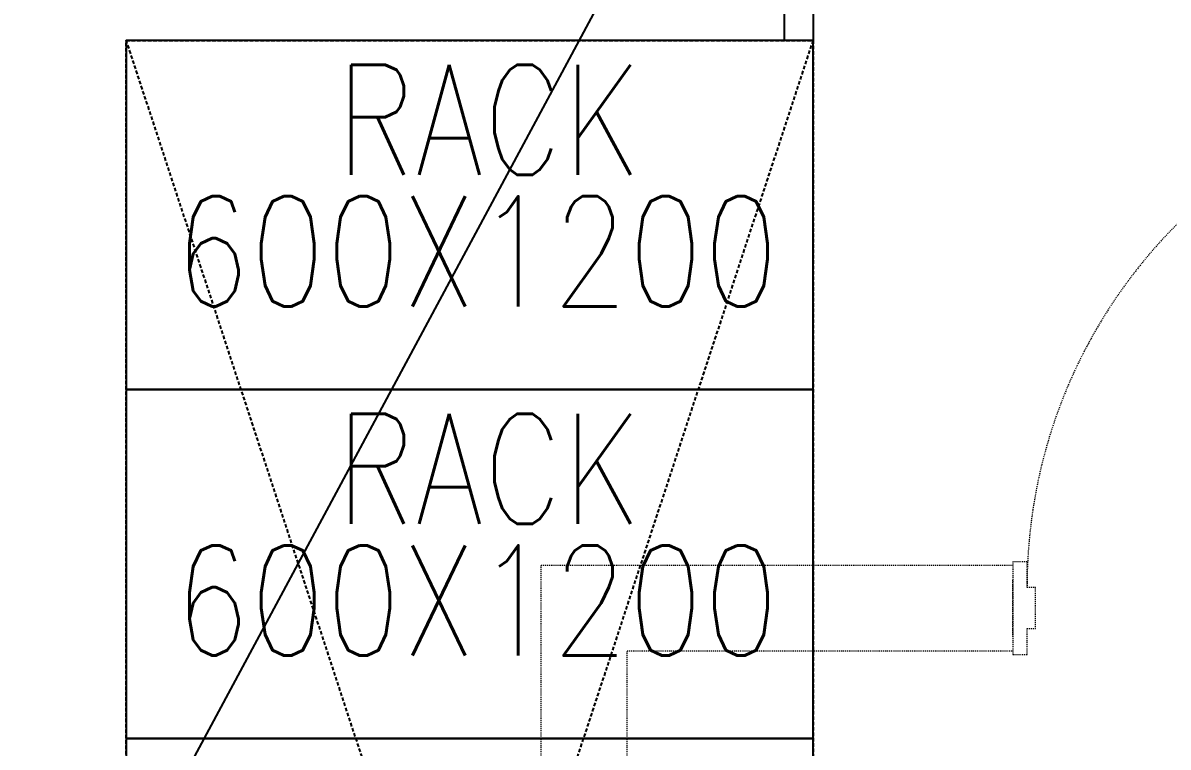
# Model space of a CAD drawing. Extents: x 225000 to 2157367, y 208400 to 840900.
# Drawn here: x 507145 to 509146, y 403067 to 404333 of the extents above; entities that cross this region are included whole.
import ezdxf
from ezdxf.enums import TextEntityAlignment as Align

# ---------------------------------------------------------------- set-up
doc = ezdxf.new("R2010")
doc.units = 0
doc.header["$LTSCALE"] = 10
doc.linetypes.add('Data Center Layout_L20$0$HIDDENK1', pattern=[0.334, 0.167, -0.167])
doc.linetypes.add('XFDP20-DC-PH1$0$HIDDEN2', pattern=[0.1875, 0.125, -0.0625])
doc.layers.add('Data Center Layout_L20$0$ARC', color=252, linetype='Continuous', lineweight=0)
for name, color, linetype in [('XFDP20-DC-PH1$0$A-Door (PH1)', 2, 'Continuous'), ('XFDP20-DC-PH1$0$A-EQ (PH1)', 15, 'XFDP20-DC-PH1$0$HIDDEN2'), ('XFM2Q20-DC$0$RACK-DC1-600X1200', 6, 'Continuous')]:
    doc.layers.add(name, color=color, linetype=linetype)
doc.styles.add('XFDP20-DC-PH1$0$AA-TXT', font='isocp.shx', dxfattribs={"width": 0.8, "bigfont": 'china.shx'})
doc.styles.add('XFM2Q20-DC$0$XOL30-HVAC-EQ-L194205$0$Standard', font='txt.shx', dxfattribs={"width": 0.8, "bigfont": 'chineset.shx'})

# ---------------------------------------------------------------- blocks, each defined once
blk = doc.blocks.new('Data Center Layout_L20')
blk.add_line((511825.59, 211202.31), (498925.59, 187202.31))
at = {"layer": 'Data Center Layout_L20$0$ARC', "linetype": 'Data Center Layout_L20$0$HIDDENK1'}
for p, q in [((508050.59, 202952.31), (508050.59, 203385.31)), ((508050.59, 203385.31), (508874.59, 203385.31)), ((508874.59, 203260.31), (508874.59, 203360.31)), ((508200.59, 202952.31), (508200.59, 203235.31)), ((508200.59, 203235.31), (508874.59, 203235.31))]:
    blk.add_line(p, q, dxfattribs=at)
blk.add_lwpolyline([(508874.59, 203229.31), (508899.59, 203229.31), (508899.59, 203274.31), (508914.59, 203274.31), (508914.59, 203346.31), (508899.59, 203346.31), (508899.59, 203391.31), (508874.59, 203391.31), (508874.59, 203229.31)], dxfattribs=at)
blk.add_arc((509799.59, 203346.31), 900, 90, 180, dxfattribs=at)
blk = doc.blocks.new('XFDP20-DC-PH1$0$Door-60+60x000')
at = {"ltscale": 1000}
blk.add_lwpolyline([(0, 2.5), (5, 2.5), (5, -2.5), (0, -2.5)], close=True, dxfattribs=at)
at = {"color": 9, "style": 'XFDP20-DC-PH1$0$AA-TXT', "width": 0.45}
blk.add_attdef('120X240', text='', height=10, dxfattribs=at).set_placement((65, 20.29), align=Align.MIDDLE_CENTER)
blk = doc.blocks.new('XFDP20-DC-PH1')
at = {"layer": 'XFDP20-DC-PH1$0$A-EQ (PH1)', "ltscale": 5}
for p, q in [((508525.6, 200654.5, 0), (507325.6, 204302.3, 0)), ((508525.6, 204302.3, 0), (507325.6, 200654.5, 0))]:
    blk.add_line(p, q, dxfattribs=at)
at = {"layer": 'XFDP20-DC-PH1$0$A-EQ (PH1)', "ltscale": 5, "elevation": 0}
blk.add_lwpolyline([(507325.6, 200654.5), (507325.6, 204302.3), (508525.6, 204302.3), (508525.6, 200654.5)], close=True, dxfattribs=at)
at = {"layer": 'XFDP20-DC-PH1$0$A-Door (PH1)', "xscale": 10, "yscale": 10, "zscale": 10}
blk.add_blockref('XFDP20-DC-PH1$0$Door-60+60x000', (508475.6, 204327.3, 0), dxfattribs=at)
blk = doc.blocks.new('XFM2Q20-DC')
at = {"layer": 'XFM2Q20-DC$0$RACK-DC1-600X1200', "elevation": 0}
for points in [[(508525.6, 203692.3), (508525.6, 204302.3), (507325.6, 204302.3), (507325.6, 203692.3)], [(508525.6, 203082.3), (508525.6, 203692.3), (507325.6, 203692.3), (507325.6, 203082.3)], [(508525.6, 202472.3), (508525.6, 203082.3), (507325.6, 203082.3), (507325.6, 202472.3)]]:
    blk.add_lwpolyline(points, close=True, dxfattribs=at)
at = {"color": 53, "style": 'XFM2Q20-DC$0$XOL30-HVAC-EQ-L194205$0$Standard', "width": 0.8}
for s, p in [('RACK', (507691.9, 204067.2, 0)), ('600X1200', (507409.7, 203837.3, 0)), ('RACK', (507691.9, 203457.2, 0)), ('600X1200', (507409.7, 203227.3, 0))]:
    blk.add_text(s, height=192.55, dxfattribs=at).set_placement(p)

msp = doc.modelspace()

# ---------------------------------------------------------------- block references
for name in ['Data Center Layout_L20', 'XFDP20-DC-PH1', 'XFM2Q20-DC']:
    msp.add_blockref(name, (0, 200000))

doc.saveas('drawing.dxf')
